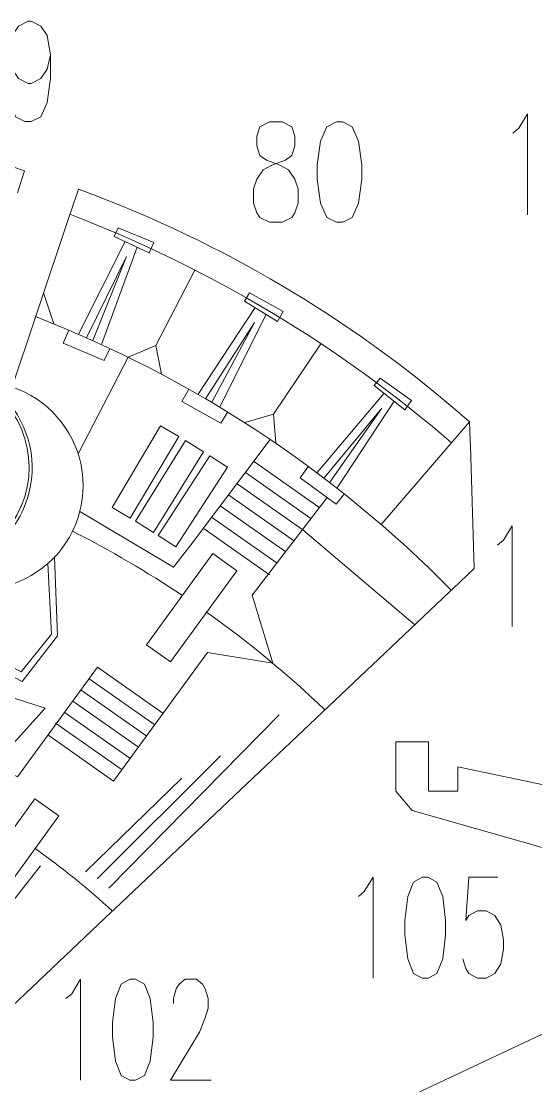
# Model space of a CAD drawing. Header units: millimetres. Extents: x -182 to 179, y -139 to 136.
# Drawn here: x 44.7 to 102.7, y 16 to 136.1 of the extents above; entities that cross this region are included whole.
import ezdxf

# ---------------------------------------------------------------- set-up
doc = ezdxf.new("R2010")
doc.units = ezdxf.units.MM
doc.header["$MEASUREMENT"] = 0
doc.layers.add('Layer 1', color=7, linetype='Continuous')

msp = doc.modelspace()

# ---------------------------------------------------------------- linework, layer by layer
at = {"layer": 'Layer 1', "color": 1, "lineweight": 9}
for points, knots in [([(47.9267, 132.3318), (47.9267, 132.3318), (47.5712, 130.7133), (47.5712, 130.7133), (47.5712, 130.7133), (47.5712, 130.7133), (46.8494, 129.645), (46.8494, 129.645), (46.8494, 129.645), (46.8494, 129.645), (45.772, 129.0948), (45.772, 129.0948), (45.772, 129.0948), (45.772, 129.0948), (45.4165, 129.0948), (45.4165, 129.0948), (45.4165, 129.0948), (45.4165, 129.0948), (44.3392, 129.645), (44.3392, 129.645), (44.3392, 129.645), (44.3392, 129.645), (43.6174, 130.7133), (43.6174, 130.7133), (43.6174, 130.7133), (43.6174, 130.7133), (43.2619, 132.3318), (43.2619, 132.3318), (43.2619, 132.3318), (43.2619, 132.3318), (43.2619, 132.8821), (43.2619, 132.8821), (43.2619, 132.8821), (43.2619, 132.8821), (43.6174, 134.5007), (43.6174, 134.5007), (43.6174, 134.5007), (43.6174, 134.5007), (44.3392, 135.5689), (44.3392, 135.5689), (44.3392, 135.5689), (44.3392, 135.5689), (45.4165, 136.1192), (45.4165, 136.1192), (45.4165, 136.1192), (45.4165, 136.1192), (45.772, 136.1192), (45.772, 136.1192), (45.772, 136.1192), (45.772, 136.1192), (46.8494, 135.5689), (46.8494, 135.5689), (46.8494, 135.5689), (46.8494, 135.5689), (47.5712, 134.5007), (47.5712, 134.5007), (47.5712, 134.5007), (47.5712, 134.5007), (47.9267, 132.3318), (47.9267, 132.3318), (47.9267, 132.3318), (47.9267, 132.3318), (47.9267, 129.645), (47.9267, 129.645), (47.9267, 129.645), (47.9267, 129.645), (47.5712, 126.9421), (47.5712, 126.9421), (47.5712, 126.9421), (47.5712, 126.9421), (46.8494, 125.3236), (46.8494, 125.3236), (46.8494, 125.3236), (46.8494, 125.3236), (45.772, 124.7895), (45.772, 124.7895), (45.772, 124.7895), (45.772, 124.7895), (45.061, 124.7895), (45.061, 124.7895), (45.061, 124.7895), (45.061, 124.7895), (43.9837, 125.3236), (43.9837, 125.3236), (43.9837, 125.3236), (43.9837, 125.3236), (43.6174, 126.408), (43.6174, 126.408)], [0, 0, 0, 0, 0.04347826, 0.04347826, 0.04347826, 0.04347826, 0.08695652, 0.08695652, 0.08695652, 0.08695652, 0.13043478, 0.13043478, 0.13043478, 0.13043478, 0.17391304, 0.17391304, 0.17391304, 0.17391304, 0.2173913, 0.2173913, 0.2173913, 0.2173913, 0.26086957, 0.26086957, 0.26086957, 0.26086957, 0.30434783, 0.30434783, 0.30434783, 0.30434783, 0.34782609, 0.34782609, 0.34782609, 0.34782609, 0.39130435, 0.39130435, 0.39130435, 0.39130435, 0.43478261, 0.43478261, 0.43478261, 0.43478261, 0.47826087, 0.47826087, 0.47826087, 0.47826087, 0.52173913, 0.52173913, 0.52173913, 0.52173913, 0.56521739, 0.56521739, 0.56521739, 0.56521739, 0.60869565, 0.60869565, 0.60869565, 0.60869565, 0.65217391, 0.65217391, 0.65217391, 0.65217391, 0.69565217, 0.69565217, 0.69565217, 0.69565217, 0.73913043, 0.73913043, 0.73913043, 0.73913043, 0.7826087, 0.7826087, 0.7826087, 0.7826087, 0.82608696, 0.82608696, 0.82608696, 0.82608696, 0.86956522, 0.86956522, 0.86956522, 0.86956522, 0.91304348, 0.91304348, 0.91304348, 0.91304348, 1, 1, 1, 1]), ([(100.0869, 123.5052), (100.0869, 123.5052), (100.7448, 124.0589), (100.7448, 124.0589), (100.7448, 124.0589), (100.7448, 124.0589), (101.7268, 125.6874), (101.7268, 125.6874), (101.7268, 125.6874), (101.7268, 125.6874), (101.7268, 114.2879), (101.7268, 114.2879)], [0, 0, 0, 0, 0.25, 0.25, 0.25, 0.25, 0.5, 0.5, 0.5, 0.5, 1, 1, 1, 1]), ([(72.6415, 124.7706), (72.6415, 124.7706), (71.5641, 124.2203), (71.5641, 124.2203), (71.5641, 124.2203), (71.5641, 124.2203), (71.2086, 123.152), (71.2086, 123.152), (71.2086, 123.152), (71.2086, 123.152), (71.2086, 122.0676), (71.2086, 122.0676), (71.2086, 122.0676), (71.2086, 122.0676), (71.5641, 120.9832), (71.5641, 120.9832), (71.5641, 120.9832), (71.5641, 120.9832), (72.2859, 120.4491), (72.2859, 120.4491), (72.2859, 120.4491), (72.2859, 120.4491), (73.7188, 119.915), (73.7188, 119.915), (73.7188, 119.915), (73.7188, 119.915), (74.7961, 119.3647), (74.7961, 119.3647), (74.7961, 119.3647), (74.7961, 119.3647), (75.5179, 118.2964), (75.5179, 118.2964), (75.5179, 118.2964), (75.5179, 118.2964), (75.8734, 117.212), (75.8734, 117.212), (75.8734, 117.212), (75.8734, 117.212), (75.8734, 115.5935), (75.8734, 115.5935), (75.8734, 115.5935), (75.8734, 115.5935), (75.5179, 114.5091), (75.5179, 114.5091), (75.5179, 114.5091), (75.5179, 114.5091), (75.1516, 113.9749), (75.1516, 113.9749), (75.1516, 113.9749), (75.1516, 113.9749), (74.0743, 113.4408), (74.0743, 113.4408), (74.0743, 113.4408), (74.0743, 113.4408), (72.6415, 113.4408), (72.6415, 113.4408), (72.6415, 113.4408), (72.6415, 113.4408), (71.5641, 113.9749), (71.5641, 113.9749), (71.5641, 113.9749), (71.5641, 113.9749), (71.2086, 114.5091), (71.2086, 114.5091), (71.2086, 114.5091), (71.2086, 114.5091), (70.8423, 115.5935), (70.8423, 115.5935), (70.8423, 115.5935), (70.8423, 115.5935), (70.8423, 117.212), (70.8423, 117.212), (70.8423, 117.212), (70.8423, 117.212), (71.2086, 118.2964), (71.2086, 118.2964), (71.2086, 118.2964), (71.2086, 118.2964), (71.9197, 119.3647), (71.9197, 119.3647), (71.9197, 119.3647), (71.9197, 119.3647), (72.997, 119.915), (72.997, 119.915), (72.997, 119.915), (72.997, 119.915), (74.4406, 120.4491), (74.4406, 120.4491), (74.4406, 120.4491), (74.4406, 120.4491), (75.1516, 120.9832), (75.1516, 120.9832), (75.1516, 120.9832), (75.1516, 120.9832), (75.5179, 122.0676), (75.5179, 122.0676), (75.5179, 122.0676), (75.5179, 122.0676), (75.5179, 123.152), (75.5179, 123.152), (75.5179, 123.152), (75.5179, 123.152), (75.1516, 124.2203), (75.1516, 124.2203), (75.1516, 124.2203), (75.1516, 124.2203), (74.0743, 124.7706), (74.0743, 124.7706), (74.0743, 124.7706), (74.0743, 124.7706), (72.6415, 124.7706), (72.6415, 124.7706)], [0, 0, 0, 0, 0.03448276, 0.03448276, 0.03448276, 0.03448276, 0.06896552, 0.06896552, 0.06896552, 0.06896552, 0.10344828, 0.10344828, 0.10344828, 0.10344828, 0.13793103, 0.13793103, 0.13793103, 0.13793103, 0.17241379, 0.17241379, 0.17241379, 0.17241379, 0.20689655, 0.20689655, 0.20689655, 0.20689655, 0.24137931, 0.24137931, 0.24137931, 0.24137931, 0.27586207, 0.27586207, 0.27586207, 0.27586207, 0.31034483, 0.31034483, 0.31034483, 0.31034483, 0.34482759, 0.34482759, 0.34482759, 0.34482759, 0.37931034, 0.37931034, 0.37931034, 0.37931034, 0.4137931, 0.4137931, 0.4137931, 0.4137931, 0.44827586, 0.44827586, 0.44827586, 0.44827586, 0.48275862, 0.48275862, 0.48275862, 0.48275862, 0.51724138, 0.51724138, 0.51724138, 0.51724138, 0.55172414, 0.55172414, 0.55172414, 0.55172414, 0.5862069, 0.5862069, 0.5862069, 0.5862069, 0.62068966, 0.62068966, 0.62068966, 0.62068966, 0.65517241, 0.65517241, 0.65517241, 0.65517241, 0.68965517, 0.68965517, 0.68965517, 0.68965517, 0.72413793, 0.72413793, 0.72413793, 0.72413793, 0.75862069, 0.75862069, 0.75862069, 0.75862069, 0.79310345, 0.79310345, 0.79310345, 0.79310345, 0.82758621, 0.82758621, 0.82758621, 0.82758621, 0.86206897, 0.86206897, 0.86206897, 0.86206897, 0.89655172, 0.89655172, 0.89655172, 0.89655172, 0.93103448, 0.93103448, 0.93103448, 0.93103448, 1, 1, 1, 1]), ([(80.1827, 124.7706), (80.1827, 124.7706), (79.1054, 124.2203), (79.1054, 124.2203), (79.1054, 124.2203), (79.1054, 124.2203), (78.3836, 122.6017), (78.3836, 122.6017), (78.3836, 122.6017), (78.3836, 122.6017), (78.0281, 119.915), (78.0281, 119.915), (78.0281, 119.915), (78.0281, 119.915), (78.0281, 118.2964), (78.0281, 118.2964), (78.0281, 118.2964), (78.0281, 118.2964), (78.3836, 115.5935), (78.3836, 115.5935), (78.3836, 115.5935), (78.3836, 115.5935), (79.1054, 113.9749), (79.1054, 113.9749), (79.1054, 113.9749), (79.1054, 113.9749), (80.1827, 113.4408), (80.1827, 113.4408), (80.1827, 113.4408), (80.1827, 113.4408), (80.9045, 113.4408), (80.9045, 113.4408), (80.9045, 113.4408), (80.9045, 113.4408), (81.9818, 113.9749), (81.9818, 113.9749), (81.9818, 113.9749), (81.9818, 113.9749), (82.6929, 115.5935), (82.6929, 115.5935), (82.6929, 115.5935), (82.6929, 115.5935), (83.0592, 118.2964), (83.0592, 118.2964), (83.0592, 118.2964), (83.0592, 118.2964), (83.0592, 119.915), (83.0592, 119.915), (83.0592, 119.915), (83.0592, 119.915), (82.6929, 122.6017), (82.6929, 122.6017), (82.6929, 122.6017), (82.6929, 122.6017), (81.9818, 124.2203), (81.9818, 124.2203), (81.9818, 124.2203), (81.9818, 124.2203), (80.9045, 124.7706), (80.9045, 124.7706), (80.9045, 124.7706), (80.9045, 124.7706), (80.1827, 124.7706), (80.1827, 124.7706)], [0, 0, 0, 0, 0.05882353, 0.05882353, 0.05882353, 0.05882353, 0.11764706, 0.11764706, 0.11764706, 0.11764706, 0.17647059, 0.17647059, 0.17647059, 0.17647059, 0.23529412, 0.23529412, 0.23529412, 0.23529412, 0.29411765, 0.29411765, 0.29411765, 0.29411765, 0.35294118, 0.35294118, 0.35294118, 0.35294118, 0.41176471, 0.41176471, 0.41176471, 0.41176471, 0.47058824, 0.47058824, 0.47058824, 0.47058824, 0.52941176, 0.52941176, 0.52941176, 0.52941176, 0.58823529, 0.58823529, 0.58823529, 0.58823529, 0.64705882, 0.64705882, 0.64705882, 0.64705882, 0.70588235, 0.70588235, 0.70588235, 0.70588235, 0.76470588, 0.76470588, 0.76470588, 0.76470588, 0.82352941, 0.82352941, 0.82352941, 0.82352941, 0.88235294, 0.88235294, 0.88235294, 0.88235294, 1, 1, 1, 1]), ([(55.1072, 111.8375), (55.1072, 111.8375), (55.5588, 112.8049), (55.5588, 112.8049), (55.5588, 112.8049), (55.5588, 112.8049), (59.5823, 111.1492), (59.5823, 111.1492), (59.5823, 111.1492), (59.5823, 111.1492), (59.0855, 109.9796), (59.0855, 109.9796), (59.0855, 109.9796), (59.0855, 109.9796), (55.1072, 111.8375), (55.1072, 111.8375)], [0, 0, 0, 0, 0.2, 0.2, 0.2, 0.2, 0.4, 0.4, 0.4, 0.4, 0.6, 0.6, 0.6, 0.6, 1, 1, 1, 1]), ([(69.8114, 104.5371), (69.8114, 104.5371), (70.3691, 105.4475), (70.3691, 105.4475), (70.3691, 105.4475), (70.3691, 105.4475), (74.1806, 103.3492), (74.1806, 103.3492), (74.1806, 103.3492), (74.1806, 103.3492), (73.5551, 102.243), (73.5551, 102.243), (73.5551, 102.243), (73.5551, 102.243), (69.8114, 104.5371), (69.8114, 104.5371)], [0, 0, 0, 0, 0.2, 0.2, 0.2, 0.2, 0.4, 0.4, 0.4, 0.4, 0.6, 0.6, 0.6, 0.6, 1, 1, 1, 1]), ([(54.6458, 99.1856), (54.6458, 99.1856), (54.007, 97.8318), (54.007, 97.8318), (54.007, 97.8318), (54.007, 97.8318), (49.3784, 99.7756), (49.3784, 99.7756), (49.3784, 99.7756), (49.3784, 99.7756), (50.0055, 101.2564), (50.0055, 101.2564)], [0, 0, 0, 0, 0.25, 0.25, 0.25, 0.25, 0.5, 0.5, 0.5, 0.5, 1, 1, 1, 1]), ([(31.0656, 75.0697), (36.9608, 73.2484), (43.2161, 76.551), (45.0373, 82.4462), (45.0373, 82.4462), (46.8586, 88.3414), (43.556, 94.5967), (37.6608, 96.4179), (37.6608, 96.4179), (31.7656, 98.2392), (25.5103, 94.9366), (23.6891, 89.0414), (23.6891, 89.0414), (21.8678, 83.1462), (25.1704, 76.8909), (31.0656, 75.0697)], [0, 0, 0, 0, 0.2, 0.2, 0.2, 0.2, 0.4, 0.4, 0.4, 0.4, 0.6, 0.6, 0.6, 0.6, 1, 1, 1, 1]), ([(84.4581, 94.9962), (84.4581, 94.9962), (85.1209, 95.8331), (85.1209, 95.8331), (85.1209, 95.8331), (85.1209, 95.8331), (88.6533, 93.2929), (88.6533, 93.2929), (88.6533, 93.2929), (88.6533, 93.2929), (87.8998, 92.2697), (87.8998, 92.2697), (87.8998, 92.2697), (87.8998, 92.2697), (84.4581, 94.9962), (84.4581, 94.9962)], [0, 0, 0, 0, 0.2, 0.2, 0.2, 0.2, 0.4, 0.4, 0.4, 0.4, 0.6, 0.6, 0.6, 0.6, 1, 1, 1, 1]), ([(67.9279, 92.0177), (67.9279, 92.0177), (67.1407, 90.7445), (67.1407, 90.7445), (67.1407, 90.7445), (67.1407, 90.7445), (62.7604, 93.1973), (62.7604, 93.1973), (62.7604, 93.1973), (62.7604, 93.1973), (63.5504, 94.598), (63.5504, 94.598)], [0, 0, 0, 0, 0.25, 0.25, 0.25, 0.25, 0.5, 0.5, 0.5, 0.5, 1, 1, 1, 1]), ([(62.4145, 89.2278), (62.4145, 89.2278), (60.367, 90.4437), (60.367, 90.4437), (60.367, 90.4437), (60.367, 90.4437), (54.8957, 81.2301), (54.8957, 81.2301), (54.8957, 81.2301), (54.8957, 81.2301), (56.9432, 80.0143), (56.9432, 80.0143), (56.9432, 80.0143), (56.9432, 80.0143), (62.4145, 89.2278), (62.4145, 89.2278)], [0, 0, 0, 0, 0.2, 0.2, 0.2, 0.2, 0.4, 0.4, 0.4, 0.4, 0.6, 0.6, 0.6, 0.6, 1, 1, 1, 1]), ([(72.7025, 88.9146), (72.7025, 88.9146), (63.9316, 77.2115), (63.9316, 77.2115), (63.9316, 77.2115), (63.9316, 77.2115), (61.8149, 74.4995), (61.8149, 74.4995), (61.8149, 74.4995), (61.8149, 74.4995), (51.2561, 80.7925), (51.2561, 80.7925)], [0, 0, 0, 0, 0.25, 0.25, 0.25, 0.25, 0.5, 0.5, 0.5, 0.5, 1, 1, 1, 1]), ([(65.1923, 87.5252), (65.1923, 87.5252), (63.1677, 88.7789), (63.1677, 88.7789), (63.1677, 88.7789), (63.1677, 88.7789), (57.5265, 79.6683), (57.5265, 79.6683), (57.5265, 79.6683), (57.5265, 79.6683), (59.5511, 78.4147), (59.5511, 78.4147), (59.5511, 78.4147), (59.5511, 78.4147), (65.1923, 87.5252), (65.1923, 87.5252)], [0, 0, 0, 0, 0.2, 0.2, 0.2, 0.2, 0.4, 0.4, 0.4, 0.4, 0.6, 0.6, 0.6, 0.6, 1, 1, 1, 1]), ([(81.0871, 82.7929), (81.0871, 82.7929), (80.1528, 81.6233), (80.1528, 81.6233), (80.1528, 81.6233), (80.1528, 81.6233), (76.0983, 84.5836), (76.0983, 84.5836), (76.0983, 84.5836), (76.0983, 84.5836), (77.0506, 85.8795), (77.0506, 85.8795)], [0, 0, 0, 0, 0.25, 0.25, 0.25, 0.25, 0.5, 0.5, 0.5, 0.5, 1, 1, 1, 1]), ([(79.1512, 82.3546), (79.1512, 82.3546), (70.6785, 71.3245), (70.6785, 71.3245), (70.6785, 71.3245), (70.6785, 71.3245), (73.0125, 63.6486), (73.0125, 63.6486)], [0, 0, 0, 0, 0.33333333, 0.33333333, 0.33333333, 0.33333333, 1, 1, 1, 1]), ([(98.3612, 76.9959), (98.3612, 76.9959), (99.0191, 77.5496), (99.0191, 77.5496), (99.0191, 77.5496), (99.0191, 77.5496), (100.0011, 79.1781), (100.0011, 79.1781), (100.0011, 79.1781), (100.0011, 79.1781), (100.0011, 67.7786), (100.0011, 67.7786)], [0, 0, 0, 0, 0.25, 0.25, 0.25, 0.25, 0.5, 0.5, 0.5, 0.5, 1, 1, 1, 1]), ([(55.056, 50.3525), (55.056, 50.3525), (65.6514, 64.8422), (65.6514, 64.8422), (65.6514, 64.8422), (65.6514, 64.8422), (73.0125, 63.6486), (73.0125, 63.6486)], [0, 0, 0, 0, 0.33333333, 0.33333333, 0.33333333, 0.33333333, 1, 1, 1, 1]), ([(53.2281, 63.1926), (53.2281, 63.1926), (44.2201, 50.8193), (44.2201, 50.8193), (44.2201, 50.8193), (44.2201, 50.8193), (41.1799, 52.2773), (41.1799, 52.2773)], [0, 0, 0, 0, 0.33333333, 0.33333333, 0.33333333, 0.33333333, 1, 1, 1, 1]), ([(82.677, 37.3188), (82.677, 37.3188), (83.3349, 37.8724), (83.3349, 37.8724), (83.3349, 37.8724), (83.3349, 37.8724), (84.3169, 39.5009), (84.3169, 39.5009), (84.3169, 39.5009), (84.3169, 39.5009), (84.3169, 28.1015), (84.3169, 28.1015)], [0, 0, 0, 0, 0.25, 0.25, 0.25, 0.25, 0.5, 0.5, 0.5, 0.5, 1, 1, 1, 1]), ([(89.8748, 39.5009), (89.8748, 39.5009), (88.8928, 38.9473), (88.8928, 38.9473), (88.8928, 38.9473), (88.8928, 38.9473), (88.2447, 37.3188), (88.2447, 37.3188), (88.2447, 37.3188), (88.2447, 37.3188), (87.9109, 34.6155), (87.9109, 34.6155), (87.9109, 34.6155), (87.9109, 34.6155), (87.9109, 32.987), (87.9109, 32.987), (87.9109, 32.987), (87.9109, 32.987), (88.2447, 30.2674), (88.2447, 30.2674), (88.2447, 30.2674), (88.2447, 30.2674), (88.8928, 28.6389), (88.8928, 28.6389), (88.8928, 28.6389), (88.8928, 28.6389), (89.8748, 28.1015), (89.8748, 28.1015), (89.8748, 28.1015), (89.8748, 28.1015), (90.5327, 28.1015), (90.5327, 28.1015), (90.5327, 28.1015), (90.5327, 28.1015), (91.5147, 28.6389), (91.5147, 28.6389), (91.5147, 28.6389), (91.5147, 28.6389), (92.1726, 30.2674), (92.1726, 30.2674), (92.1726, 30.2674), (92.1726, 30.2674), (92.4966, 32.987), (92.4966, 32.987), (92.4966, 32.987), (92.4966, 32.987), (92.4966, 34.6155), (92.4966, 34.6155), (92.4966, 34.6155), (92.4966, 34.6155), (92.1726, 37.3188), (92.1726, 37.3188), (92.1726, 37.3188), (92.1726, 37.3188), (91.5147, 38.9473), (91.5147, 38.9473), (91.5147, 38.9473), (91.5147, 38.9473), (90.5327, 39.5009), (90.5327, 39.5009), (90.5327, 39.5009), (90.5327, 39.5009), (89.8748, 39.5009), (89.8748, 39.5009)], [0, 0, 0, 0, 0.05882353, 0.05882353, 0.05882353, 0.05882353, 0.11764706, 0.11764706, 0.11764706, 0.11764706, 0.17647059, 0.17647059, 0.17647059, 0.17647059, 0.23529412, 0.23529412, 0.23529412, 0.23529412, 0.29411765, 0.29411765, 0.29411765, 0.29411765, 0.35294118, 0.35294118, 0.35294118, 0.35294118, 0.41176471, 0.41176471, 0.41176471, 0.41176471, 0.47058824, 0.47058824, 0.47058824, 0.47058824, 0.52941176, 0.52941176, 0.52941176, 0.52941176, 0.58823529, 0.58823529, 0.58823529, 0.58823529, 0.64705882, 0.64705882, 0.64705882, 0.64705882, 0.70588235, 0.70588235, 0.70588235, 0.70588235, 0.76470588, 0.76470588, 0.76470588, 0.76470588, 0.82352941, 0.82352941, 0.82352941, 0.82352941, 0.88235294, 0.88235294, 0.88235294, 0.88235294, 1, 1, 1, 1]), ([(98.3884, 39.5009), (98.3884, 39.5009), (95.1185, 39.5009), (95.1185, 39.5009), (95.1185, 39.5009), (95.1185, 39.5009), (94.7847, 34.6155), (94.7847, 34.6155), (94.7847, 34.6155), (94.7847, 34.6155), (95.1185, 35.1529), (95.1185, 35.1529), (95.1185, 35.1529), (95.1185, 35.1529), (96.1005, 35.6903), (96.1005, 35.6903), (96.1005, 35.6903), (96.1005, 35.6903), (97.0824, 35.6903), (97.0824, 35.6903), (97.0824, 35.6903), (97.0824, 35.6903), (98.0644, 35.1529), (98.0644, 35.1529), (98.0644, 35.1529), (98.0644, 35.1529), (98.7125, 34.0618), (98.7125, 34.0618), (98.7125, 34.0618), (98.7125, 34.0618), (99.0464, 32.4333), (99.0464, 32.4333), (99.0464, 32.4333), (99.0464, 32.4333), (99.0464, 31.3585), (99.0464, 31.3585), (99.0464, 31.3585), (99.0464, 31.3585), (98.7125, 29.73), (98.7125, 29.73), (98.7125, 29.73), (98.7125, 29.73), (98.0644, 28.6389), (98.0644, 28.6389), (98.0644, 28.6389), (98.0644, 28.6389), (97.0824, 28.1015), (97.0824, 28.1015), (97.0824, 28.1015), (97.0824, 28.1015), (96.1005, 28.1015), (96.1005, 28.1015), (96.1005, 28.1015), (96.1005, 28.1015), (95.1185, 28.6389), (95.1185, 28.6389), (95.1185, 28.6389), (95.1185, 28.6389), (94.7847, 29.1763), (94.7847, 29.1763), (94.7847, 29.1763), (94.7847, 29.1763), (94.4606, 30.2674), (94.4606, 30.2674)], [0, 0, 0, 0, 0.05882353, 0.05882353, 0.05882353, 0.05882353, 0.11764706, 0.11764706, 0.11764706, 0.11764706, 0.17647059, 0.17647059, 0.17647059, 0.17647059, 0.23529412, 0.23529412, 0.23529412, 0.23529412, 0.29411765, 0.29411765, 0.29411765, 0.29411765, 0.35294118, 0.35294118, 0.35294118, 0.35294118, 0.41176471, 0.41176471, 0.41176471, 0.41176471, 0.47058824, 0.47058824, 0.47058824, 0.47058824, 0.52941176, 0.52941176, 0.52941176, 0.52941176, 0.58823529, 0.58823529, 0.58823529, 0.58823529, 0.64705882, 0.64705882, 0.64705882, 0.64705882, 0.70588235, 0.70588235, 0.70588235, 0.70588235, 0.76470588, 0.76470588, 0.76470588, 0.76470588, 0.82352941, 0.82352941, 0.82352941, 0.82352941, 0.88235294, 0.88235294, 0.88235294, 0.88235294, 1, 1, 1, 1]), ([(49.6918, 25.7857), (49.6918, 25.7857), (50.3497, 26.3394), (50.3497, 26.3394), (50.3497, 26.3394), (50.3497, 26.3394), (51.3317, 27.9679), (51.3317, 27.9679), (51.3317, 27.9679), (51.3317, 27.9679), (51.3317, 16.5684), (51.3317, 16.5684)], [0, 0, 0, 0, 0.25, 0.25, 0.25, 0.25, 0.5, 0.5, 0.5, 0.5, 1, 1, 1, 1]), ([(56.8896, 27.9679), (56.8896, 27.9679), (55.9076, 27.4142), (55.9076, 27.4142), (55.9076, 27.4142), (55.9076, 27.4142), (55.2595, 25.7857), (55.2595, 25.7857), (55.2595, 25.7857), (55.2595, 25.7857), (54.9257, 23.0824), (54.9257, 23.0824), (54.9257, 23.0824), (54.9257, 23.0824), (54.9257, 21.4539), (54.9257, 21.4539), (54.9257, 21.4539), (54.9257, 21.4539), (55.2595, 18.7343), (55.2595, 18.7343), (55.2595, 18.7343), (55.2595, 18.7343), (55.9076, 17.1058), (55.9076, 17.1058), (55.9076, 17.1058), (55.9076, 17.1058), (56.8896, 16.5684), (56.8896, 16.5684), (56.8896, 16.5684), (56.8896, 16.5684), (57.5475, 16.5684), (57.5475, 16.5684), (57.5475, 16.5684), (57.5475, 16.5684), (58.5295, 17.1058), (58.5295, 17.1058), (58.5295, 17.1058), (58.5295, 17.1058), (59.1874, 18.7343), (59.1874, 18.7343), (59.1874, 18.7343), (59.1874, 18.7343), (59.5114, 21.4539), (59.5114, 21.4539), (59.5114, 21.4539), (59.5114, 21.4539), (59.5114, 23.0824), (59.5114, 23.0824), (59.5114, 23.0824), (59.5114, 23.0824), (59.1874, 25.7857), (59.1874, 25.7857), (59.1874, 25.7857), (59.1874, 25.7857), (58.5295, 27.4142), (58.5295, 27.4142), (58.5295, 27.4142), (58.5295, 27.4142), (57.5475, 27.9679), (57.5475, 27.9679), (57.5475, 27.9679), (57.5475, 27.9679), (56.8896, 27.9679), (56.8896, 27.9679)], [0, 0, 0, 0, 0.05882353, 0.05882353, 0.05882353, 0.05882353, 0.11764706, 0.11764706, 0.11764706, 0.11764706, 0.17647059, 0.17647059, 0.17647059, 0.17647059, 0.23529412, 0.23529412, 0.23529412, 0.23529412, 0.29411765, 0.29411765, 0.29411765, 0.29411765, 0.35294118, 0.35294118, 0.35294118, 0.35294118, 0.41176471, 0.41176471, 0.41176471, 0.41176471, 0.47058824, 0.47058824, 0.47058824, 0.47058824, 0.52941176, 0.52941176, 0.52941176, 0.52941176, 0.58823529, 0.58823529, 0.58823529, 0.58823529, 0.64705882, 0.64705882, 0.64705882, 0.64705882, 0.70588235, 0.70588235, 0.70588235, 0.70588235, 0.76470588, 0.76470588, 0.76470588, 0.76470588, 0.82352941, 0.82352941, 0.82352941, 0.82352941, 0.88235294, 0.88235294, 0.88235294, 0.88235294, 1, 1, 1, 1]), ([(61.7995, 25.2482), (61.7995, 25.2482), (61.7995, 25.7857), (61.7995, 25.7857), (61.7995, 25.7857), (61.7995, 25.7857), (62.1333, 26.8768), (62.1333, 26.8768), (62.1333, 26.8768), (62.1333, 26.8768), (62.4573, 27.4142), (62.4573, 27.4142), (62.4573, 27.4142), (62.4573, 27.4142), (63.1153, 27.9679), (63.1153, 27.9679), (63.1153, 27.9679), (63.1153, 27.9679), (64.4213, 27.9679), (64.4213, 27.9679), (64.4213, 27.9679), (64.4213, 27.9679), (65.0792, 27.4142), (65.0792, 27.4142), (65.0792, 27.4142), (65.0792, 27.4142), (65.4032, 26.8768), (65.4032, 26.8768), (65.4032, 26.8768), (65.4032, 26.8768), (65.7273, 25.7857), (65.7273, 25.7857), (65.7273, 25.7857), (65.7273, 25.7857), (65.7273, 24.7109), (65.7273, 24.7109), (65.7273, 24.7109), (65.7273, 24.7109), (65.4032, 23.6198), (65.4032, 23.6198), (65.4032, 23.6198), (65.4032, 23.6198), (64.7453, 21.9913), (64.7453, 21.9913), (64.7453, 21.9913), (64.7453, 21.9913), (61.4754, 16.5684), (61.4754, 16.5684), (61.4754, 16.5684), (61.4754, 16.5684), (66.0612, 16.5684), (66.0612, 16.5684)], [0, 0, 0, 0, 0.07142857, 0.07142857, 0.07142857, 0.07142857, 0.14285714, 0.14285714, 0.14285714, 0.14285714, 0.21428571, 0.21428571, 0.21428571, 0.21428571, 0.28571429, 0.28571429, 0.28571429, 0.28571429, 0.35714286, 0.35714286, 0.35714286, 0.35714286, 0.42857143, 0.42857143, 0.42857143, 0.42857143, 0.5, 0.5, 0.5, 0.5, 0.57142857, 0.57142857, 0.57142857, 0.57142857, 0.64285714, 0.64285714, 0.64285714, 0.64285714, 0.71428571, 0.71428571, 0.71428571, 0.71428571, 0.78571429, 0.78571429, 0.78571429, 0.78571429, 0.85714286, 0.85714286, 0.85714286, 0.85714286, 1, 1, 1, 1])]:
    msp.add_open_spline(points, degree=3, knots=knots, dxfattribs=at)
at = {"layer": 'Layer 1', "lineweight": 9}
for points, knots in [([(44.2211, 116.7504), (44.2211, 116.7504), (45.0088, 119.2428), (45.0088, 119.2428), (45.0088, 119.2428), (31.1735, 124.0686), (16.6727, 126.6728), (2.0367, 126.9654), (2.0367, 126.9654), (0.9893, 126.9862), (-0.0445, 126.9954), (-1.093, 126.9926), (-1.093, 126.9926), (-1.093, 126.9926), (-1.0951, 124.2532), (-1.0951, 124.2532)], [0, 0, 0, 0, 0.2, 0.2, 0.2, 0.2, 0.4, 0.4, 0.4, 0.4, 0.6, 0.6, 0.6, 0.6, 1, 1, 1, 1]), ([(95.2763, 88.7611), (95.2763, 88.7611), (95.211, 90.8877), (95.211, 90.8877), (95.211, 90.8877), (82.888, 101.7637), (68.6274, 110.4198), (53.2962, 116.3392), (53.2962, 116.3392), (52.5601, 116.623), (51.8275, 116.8994), (51.0867, 117.1707), (51.0867, 117.1707), (51.0867, 117.1707), (50.2244, 114.5961), (50.2244, 114.5961)], [0, 0, 0, 0, 0.2, 0.2, 0.2, 0.2, 0.4, 0.4, 0.4, 0.4, 0.6, 0.6, 0.6, 0.6, 1, 1, 1, 1]), ([(40.3827, 104.604), (40.3827, 104.604), (37.8692, 96.6503), (37.8692, 96.6503), (37.8692, 96.6503), (41.7742, 95.4162), (44.7241, 92.1927), (45.6079, 88.1938), (45.6079, 88.1938), (46.4918, 84.195), (45.1751, 80.0285), (42.1538, 77.2637), (42.1538, 77.2637), (39.1327, 74.499), (34.8661, 73.5559), (30.961, 74.7899), (30.961, 74.7899), (30.961, 74.7899), (30.1087, 72.0927), (30.1087, 72.0927)], [0, 0, 0, 0, 0.16666667, 0.16666667, 0.16666667, 0.16666667, 0.33333333, 0.33333333, 0.33333333, 0.33333333, 0.5, 0.5, 0.5, 0.5, 0.66666667, 0.66666667, 0.66666667, 0.66666667, 1, 1, 1, 1]), ([(46.1754, 102.5071), (46.1754, 102.5071), (43.6068, 94.8383), (43.6068, 94.8383), (43.6068, 94.8383), (47.5858, 93.5056), (50.5515, 90.1514), (51.3868, 86.0392), (51.3868, 86.0392), (52.2222, 81.9269), (50.8002, 77.6814), (47.6566, 74.9019), (47.6566, 74.9019), (44.513, 72.1223), (40.1253, 71.231), (36.1464, 72.5638), (36.1464, 72.5638), (36.1464, 72.5638), (34.3706, 67.2619), (34.3706, 67.2619)], [0, 0, 0, 0, 0.16666667, 0.16666667, 0.16666667, 0.16666667, 0.33333333, 0.33333333, 0.33333333, 0.33333333, 0.5, 0.5, 0.5, 0.5, 0.66666667, 0.66666667, 0.66666667, 0.66666667, 1, 1, 1, 1]), ([(93.3478, 72.101), (93.3478, 72.101), (95.7191, 74.3505), (95.7191, 74.3505), (95.7191, 74.3505), (95.7191, 74.3505), (95.2936, 88.1993), (95.2936, 88.1993)], [0, 0, 0, 0, 0.33333333, 0.33333333, 0.33333333, 0.33333333, 1, 1, 1, 1]), ([(61.4807, 63.7927), (61.4807, 63.7927), (58.7901, 65.7435), (58.7901, 65.7435), (58.7901, 65.7435), (58.7901, 65.7435), (66.2507, 76.0328), (66.2507, 76.0328), (66.2507, 76.0328), (66.2507, 76.0328), (68.9412, 74.082), (68.9412, 74.082), (68.9412, 74.082), (68.9412, 74.082), (61.4807, 63.7927), (61.4807, 63.7927)], [0, 0, 0, 0, 0.2, 0.2, 0.2, 0.2, 0.4, 0.4, 0.4, 0.4, 0.6, 0.6, 0.6, 0.6, 1, 1, 1, 1]), ([(55.1999, 35.9141), (55.1999, 35.9141), (89.2231, 68.1884), (89.2231, 68.1884), (89.2231, 68.1884), (89.2231, 68.1884), (92.9399, 71.7141), (92.9399, 71.7141)], [0, 0, 0, 0, 0.33333333, 0.33333333, 0.33333333, 0.33333333, 1, 1, 1, 1]), ([(120.0571, 44.0914), (120.0571, 44.0914), (120.0571, 40.907), (120.0571, 40.907), (120.0571, 40.907), (120.0571, 40.907), (113.5801, 40.907), (113.5801, 40.907), (113.5801, 40.907), (113.5801, 40.907), (104.9663, 42.3812), (104.9663, 42.3812), (104.9663, 42.3812), (104.9663, 42.3812), (88.7312, 47.0342), (88.7312, 47.0342), (88.7312, 47.0342), (88.7312, 47.0342), (86.8976, 49.1876), (86.8976, 49.1876), (86.8976, 49.1876), (86.8976, 49.1876), (86.8976, 54.7826), (86.8976, 54.7826), (86.8976, 54.7826), (86.8976, 54.7826), (90.5647, 54.7826), (90.5647, 54.7826), (90.5647, 54.7826), (90.5647, 54.7826), (90.5647, 49.1876), (90.5647, 49.1876), (90.5647, 49.1876), (90.5647, 49.1876), (93.8666, 49.1876), (93.8666, 49.1876), (93.8666, 49.1876), (93.8666, 49.1876), (93.8666, 49.9288), (93.8666, 49.9288)], [0, 0, 0, 0, 0.09090909, 0.09090909, 0.09090909, 0.09090909, 0.18181818, 0.18181818, 0.18181818, 0.18181818, 0.27272727, 0.27272727, 0.27272727, 0.27272727, 0.36363636, 0.36363636, 0.36363636, 0.36363636, 0.45454545, 0.45454545, 0.45454545, 0.45454545, 0.54545455, 0.54545455, 0.54545455, 0.54545455, 0.63636364, 0.63636364, 0.63636364, 0.63636364, 0.72727273, 0.72727273, 0.72727273, 0.72727273, 0.81818182, 0.81818182, 0.81818182, 0.81818182, 1, 1, 1, 1]), ([(93.8666, 50.491), (93.8666, 50.491), (93.8666, 51.9683), (93.8666, 51.9683), (93.8666, 51.9683), (93.8666, 51.9683), (104.9663, 49.6067), (104.9663, 49.6067), (104.9663, 49.6067), (104.9663, 49.6067), (104.9663, 45.5576), (104.9663, 45.5576), (104.9663, 45.5576), (104.9663, 45.5576), (108.2682, 45.5576), (108.2682, 45.5576), (108.2682, 45.5576), (108.2682, 45.5576), (108.2682, 47.9397), (108.2682, 47.9397), (108.2682, 47.9397), (108.2682, 47.9397), (120.0571, 47.9397), (120.0571, 47.9397), (120.0571, 47.9397), (120.0571, 47.9397), (120.0571, 44.6536), (120.0571, 44.6536)], [0, 0, 0, 0, 0.125, 0.125, 0.125, 0.125, 0.25, 0.25, 0.25, 0.25, 0.375, 0.375, 0.375, 0.375, 0.5, 0.5, 0.5, 0.5, 0.625, 0.625, 0.625, 0.625, 0.75, 0.75, 0.75, 0.75, 1, 1, 1, 1]), ([(41.3715, 36.0589), (41.3715, 36.0589), (38.681, 38.0098), (38.681, 38.0098), (38.681, 38.0098), (38.681, 38.0098), (46.1844, 48.3582), (46.1844, 48.3582), (46.1844, 48.3582), (46.1844, 48.3582), (48.875, 46.4073), (48.875, 46.4073), (48.875, 46.4073), (48.875, 46.4073), (41.3715, 36.0589), (41.3715, 36.0589)], [0, 0, 0, 0, 0.2, 0.2, 0.2, 0.2, 0.4, 0.4, 0.4, 0.4, 0.6, 0.6, 0.6, 0.6, 1, 1, 1, 1]), ([(54.7921, 35.5272), (54.7921, 35.5272), (27.2323, 9.3841), (27.2323, 9.3841), (27.2323, 9.3841), (26.7943, 9.8437), (26.3128, 10.3212), (25.8493, 10.7553), (25.8493, 10.7553), (24.8973, 11.6458), (23.8948, 12.4791), (22.8474, 13.2512)], [0, 0, 0, 0, 0.25, 0.25, 0.25, 0.25, 0.5, 0.5, 0.5, 0.5, 1, 1, 1, 1])]:
    msp.add_open_spline(points, degree=3, knots=knots, dxfattribs=at)
at = {"layer": 'Layer 1', "color": 1, "lineweight": 9}
for points in [[(50.0459, 114.063), (50.0459, 114.063), (50.2243, 114.5962), (50.2243, 114.5962)], [(51.1061, 100.7845), (51.1061, 100.7845), (56.3819, 111.2422), (56.3819, 111.2422)], [(57.7032, 110.6252), (57.7032, 110.6252), (53.6842, 99.6324), (53.6842, 99.6324)], [(64.5908, 94.0052), (64.5908, 94.0052), (71.0109, 103.8021), (71.0109, 103.8021)], [(46.1753, 102.5071), (46.1753, 102.5071), (46.3539, 103.0403), (46.3539, 103.0403)], [(46.2646, 102.7737), (64.0491, 95.8653), (79.9895, 85.2624), (93.1438, 71.9076)], [(72.2543, 103.0401), (72.2543, 103.0401), (67.0227, 92.57), (67.0227, 92.57)], [(78.0123, 85.1662), (78.0123, 85.1662), (85.5608, 94.1226), (85.5608, 94.1226)], [(86.7039, 93.2171), (86.7039, 93.2171), (80.2546, 83.4497), (80.2546, 83.4497)], [(95.2936, 88.1992), (95.2936, 88.1992), (95.2764, 88.7612), (95.2764, 88.7612)], [(92.9399, 71.7142), (92.9399, 71.7142), (93.3477, 72.101), (93.3477, 72.101)], [(93.8666, 49.9288), (93.8666, 49.9288), (93.8666, 50.491), (93.8666, 50.491)], [(54.7922, 35.527), (54.7922, 35.527), (55.1998, 35.9144), (55.1998, 35.9144)]]:
    msp.add_open_spline(points, degree=3, dxfattribs=at)
at = {"layer": 'Layer 1', "color": 5, "lineweight": 9}
for points in [[(50.1351, 114.3296), (66.0042, 108.2374), (80.5389, 99.453), (93.18, 88.5358)], [(64.2194, 108.0094), (64.2194, 108.0094), (59.8083, 99.5152), (59.8083, 99.5152)], [(47.164, 105.4588), (47.164, 105.4588), (48.3197, 101.9556), (48.3197, 101.9556)], [(78.4344, 99.7071), (78.4344, 99.7071), (73.0947, 91.7637), (73.0947, 91.7637)], [(51.0578, 87.2979), (51.0578, 87.2979), (56.6865, 98.2063), (56.6865, 98.2063)], [(95.211, 90.8877), (95.211, 90.8877), (85.225, 79.324), (85.225, 79.324)], [(78.2177, 81.2773), (78.2177, 81.2773), (70.8229, 86.4759), (70.8229, 86.4759)], [(77.3139, 79.9867), (77.3139, 79.9867), (69.919, 85.1853), (69.919, 85.1853)], [(76.3967, 78.7056), (76.3967, 78.7056), (69.0019, 83.9042), (69.0019, 83.9042)], [(75.4575, 77.4404), (75.4575, 77.4404), (68.0626, 82.639), (68.0626, 82.639)], [(74.469, 76.2089), (74.469, 76.2089), (67.0742, 81.4075), (67.0742, 81.4075)], [(73.5099, 74.9576), (73.5099, 74.9576), (66.1151, 80.1562), (66.1151, 80.1562)], [(50.4306, 78.5464), (54.7166, 76.3778), (58.8526, 73.9555), (62.8188, 71.2996)], [(72.6508, 73.6357), (72.6508, 73.6357), (65.2559, 78.8343), (65.2559, 78.8343)], [(76.3967, 78.7056), (76.3967, 78.7056), (89.0192, 67.9949), (89.0192, 67.9949)], [(65.5547, 69.4114), (70.2667, 66.0607), (74.7225, 62.3729), (78.8868, 58.3834)], [(60.6229, 57.994), (60.6229, 57.994), (53.2281, 63.1926), (53.2281, 63.1926)], [(59.7191, 56.7034), (59.7191, 56.7034), (52.3242, 61.902), (52.3242, 61.902)], [(58.8019, 55.4223), (58.8019, 55.4223), (51.4071, 60.6209), (51.4071, 60.6209)], [(57.8627, 54.1571), (57.8627, 54.1571), (50.4678, 59.3557), (50.4678, 59.3557)], [(56.8742, 52.9256), (56.8742, 52.9256), (49.4794, 58.1242), (49.4794, 58.1242)], [(73.7225, 57.8301), (73.7225, 57.8301), (54.5402, 38.2509), (54.5402, 38.2509)], [(55.9151, 51.6743), (55.9151, 51.6743), (48.5203, 56.8729), (48.5203, 56.8729)], [(55.056, 50.3524), (55.056, 50.3524), (47.6611, 55.551), (47.6611, 55.551)], [(53.2173, 39.3093), (53.2173, 39.3093), (67.1079, 53.1999), (67.1079, 53.1999)], [(62.7423, 50.6864), (62.7423, 50.6864), (51.8943, 40.103), (51.8943, 40.103)], [(46.2021, 42.7209), (49.2678, 40.5589), (52.1844, 38.1994), (54.9335, 35.6613)], [(46.8015, 40.764), (46.8015, 40.764), (41.576, 34.1494), (41.576, 34.1494)]]:
    msp.add_open_spline(points, degree=3, dxfattribs=at)
at = {"layer": 'Layer 1', "lineweight": 9}
for points in [[(50.0459, 114.0631), (50.0459, 114.0631), (46.3539, 103.0402), (46.3539, 103.0402)], [(142.8497, 40.376), (142.8497, 40.376), (79.6611, 10.5847), (79.6611, 10.5847)]]:
    msp.add_open_spline(points, degree=3, dxfattribs=at)
at = {"layer": 'Layer 1', "color": 5, "lineweight": 9}
for points, knots in [([(52.0022, 100.3915), (52.0022, 100.3915), (56.5126, 109.5522), (56.5126, 109.5522), (56.5126, 109.5522), (56.5126, 109.5522), (52.7314, 100.0658), (52.7314, 100.0658)], [0, 0, 0, 0, 0.33333333, 0.33333333, 0.33333333, 0.33333333, 1, 1, 1, 1]), ([(65.437, 93.5137), (65.437, 93.5137), (70.9505, 102.108), (70.9505, 102.108), (70.9505, 102.108), (70.9505, 102.108), (66.1249, 93.108), (66.1249, 93.108)], [0, 0, 0, 0, 0.33333333, 0.33333333, 0.33333333, 0.33333333, 1, 1, 1, 1]), ([(56.6865, 98.2063), (56.6865, 98.2063), (59.8083, 99.5153), (59.8083, 99.5153), (59.8083, 99.5153), (59.8083, 99.5153), (60.4454, 96.2881), (60.4454, 96.2881)], [0, 0, 0, 0, 0.33333333, 0.33333333, 0.33333333, 0.33333333, 1, 1, 1, 1]), ([(69.8453, 90.8148), (69.8453, 90.8148), (73.0947, 91.7638), (73.0947, 91.7638), (73.0947, 91.7638), (73.0947, 91.7638), (73.3642, 88.4854), (73.3642, 88.4854)], [0, 0, 0, 0, 0.33333333, 0.33333333, 0.33333333, 0.33333333, 1, 1, 1, 1]), ([(78.7935, 84.5768), (78.7935, 84.5768), (85.2977, 92.448), (85.2977, 92.448), (85.2977, 92.448), (85.2977, 92.448), (79.4277, 84.0915), (79.4277, 84.0915)], [0, 0, 0, 0, 0.33333333, 0.33333333, 0.33333333, 0.33333333, 1, 1, 1, 1]), ([(67.895, 85.7867), (67.895, 85.7867), (65.8949, 87.079), (65.8949, 87.079), (65.8949, 87.079), (65.8949, 87.079), (60.0796, 78.0786), (60.0796, 78.0786), (60.0796, 78.0786), (60.0796, 78.0786), (62.0797, 76.7863), (62.0797, 76.7863), (62.0797, 76.7863), (62.0797, 76.7863), (67.895, 85.7867), (67.895, 85.7867)], [0, 0, 0, 0, 0.2, 0.2, 0.2, 0.2, 0.4, 0.4, 0.4, 0.4, 0.6, 0.6, 0.6, 0.6, 1, 1, 1, 1]), ([(34.2956, 67.0376), (34.2956, 67.0376), (44.7503, 61.5675), (44.7503, 61.5675), (44.7503, 61.5675), (44.7503, 61.5675), (48.719, 66.7269), (48.719, 66.7269), (48.719, 66.7269), (48.719, 66.7269), (48.4076, 75.6277), (48.4076, 75.6277)], [0, 0, 0, 0, 0.25, 0.25, 0.25, 0.25, 0.5, 0.5, 0.5, 0.5, 1, 1, 1, 1]), ([(47.6566, 74.9019), (47.6566, 74.9019), (48.0576, 66.9254), (48.0576, 66.9254), (48.0576, 66.9254), (48.0576, 66.9254), (44.6511, 62.6921), (44.6511, 62.6921), (44.6511, 62.6921), (44.6511, 62.6921), (34.6569, 68.1163), (34.6569, 68.1163)], [0, 0, 0, 0, 0.25, 0.25, 0.25, 0.25, 0.5, 0.5, 0.5, 0.5, 1, 1, 1, 1]), ([(47.3306, 58.5577), (47.3306, 58.5577), (42.0389, 60.2775), (42.0389, 60.2775), (42.0389, 60.2775), (42.0389, 60.2775), (43.891, 54.7212), (43.891, 54.7212), (43.891, 54.7212), (43.891, 54.7212), (47.3306, 58.5577), (47.3306, 58.5577)], [0, 0, 0, 0, 0.25, 0.25, 0.25, 0.25, 0.5, 0.5, 0.5, 0.5, 1, 1, 1, 1])]:
    msp.add_open_spline(points, degree=3, knots=knots, dxfattribs=at)

doc.saveas('drawing.dxf')
